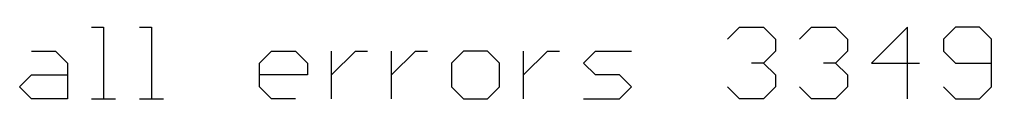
# Model space of a CAD drawing. Extents: x -30 to 120, y 40 to 106.
# Drawn here: x -29.74 to 1.83, y 94.84 to 97.18 of the extents above; entities that cross this region are included whole.
import ezdxf

# ---------------------------------------------------------------- set-up
doc = ezdxf.new("R2010")
doc.units = 0
doc.layers.add('21', color=1, linetype='CONTINUOUS')

msp = doc.modelspace()

# ---------------------------------------------------------------- linework, layer by layer
at = {"layer": '21'}
for p, q in [((-27.4046, 97.1824), (-27.0148, 97.1824)), ((-27.0148, 97.1824), (-27.0148, 94.8436)), ((-25.8454, 97.1824), (-25.4556, 97.1824)), ((-25.4556, 97.1824), (-25.4556, 94.8436)), ((-6.7452, 96.7926), (-6.3554, 97.1824)), ((-6.3554, 97.1824), (-5.5758, 97.1824)), ((-5.5758, 97.1824), (-5.186, 96.7926)), ((-4.4064, 96.7926), (-4.0166, 97.1824)), ((-4.0166, 97.1824), (-3.237, 97.1824)), ((-3.237, 97.1824), (-2.8472, 96.7926)), ((-0.8982, 97.1824), (-2.0676, 96.013)), ((-0.8982, 94.8436), (-0.8982, 97.1824)), ((0.661, 97.1824), (0.2712, 96.7926)), ((1.4406, 97.1824), (0.661, 97.1824)), ((1.8304, 96.7926), (1.4406, 97.1824)), ((-5.186, 96.7926), (-5.186, 96.4028)), ((-2.8472, 96.7926), (-2.8472, 96.4028)), ((0.2712, 96.7926), (0.2712, 96.4028)), ((1.8304, 95.2334), (1.8304, 96.7926)), ((-29.3536, 96.4028), (-28.574, 96.4028)), ((-28.574, 96.4028), (-28.1842, 96.013)), ((-21.9474, 96.013), (-21.5576, 96.4028)), ((-21.5576, 96.4028), (-20.778, 96.4028)), ((-20.778, 96.4028), (-20.3882, 96.013)), ((-19.6086, 94.8436), (-19.6086, 96.4028)), ((-19.6086, 95.6232), (-18.829, 96.4028)), ((-18.829, 96.4028), (-18.4392, 96.4028)), ((-17.6596, 94.8436), (-17.6596, 96.4028)), ((-17.6596, 95.6232), (-16.88, 96.4028)), ((-16.88, 96.4028), (-16.4902, 96.4028)), ((-15.3208, 96.4028), (-15.7106, 96.013)), ((-14.5412, 96.4028), (-15.3208, 96.4028)), ((-14.1514, 96.013), (-14.5412, 96.4028)), ((-13.3718, 94.8436), (-13.3718, 96.4028)), ((-13.3718, 95.6232), (-12.5922, 96.4028)), ((-12.5922, 96.4028), (-12.2024, 96.4028)), ((-11.4228, 96.013), (-11.033, 96.4028)), ((-11.033, 96.4028), (-9.8636, 96.4028)), ((-5.186, 96.4028), (-5.5758, 96.013)), ((-2.8472, 96.4028), (-3.237, 96.013)), ((0.2712, 96.4028), (0.661, 96.013)), ((-28.1842, 96.013), (-28.1842, 94.8436)), ((-21.9474, 95.2334), (-21.9474, 96.013)), ((-20.3882, 96.013), (-20.3882, 95.6232)), ((-15.7106, 96.013), (-15.7106, 95.2334)), ((-14.1514, 95.2334), (-14.1514, 96.013)), ((-11.033, 95.6232), (-11.4228, 96.013)), ((-5.5758, 96.013), (-5.9656, 96.013)), ((-5.5758, 96.013), (-5.186, 95.6232)), ((-3.237, 96.013), (-3.6268, 96.013)), ((-3.237, 96.013), (-2.8472, 95.6232)), ((-2.0676, 96.013), (-0.5084, 96.013)), ((0.661, 96.013), (1.8304, 96.013)), ((-29.7434, 95.2334), (-29.3536, 95.6232)), ((-29.3536, 95.6232), (-28.1842, 95.6232)), ((-20.3882, 95.6232), (-21.9474, 95.6232)), ((-10.2534, 95.6232), (-11.033, 95.6232)), ((-9.8636, 95.2334), (-10.2534, 95.6232)), ((-5.186, 95.6232), (-5.186, 95.2334)), ((-2.8472, 95.6232), (-2.8472, 95.2334)), ((-29.3536, 94.8436), (-29.7434, 95.2334)), ((-21.5576, 94.8436), (-21.9474, 95.2334)), ((-15.7106, 95.2334), (-15.3208, 94.8436)), ((-14.5412, 94.8436), (-14.1514, 95.2334)), ((-10.2534, 94.8436), (-9.8636, 95.2334)), ((-6.3554, 94.8436), (-6.7452, 95.2334)), ((-5.186, 95.2334), (-5.5758, 94.8436)), ((-4.0166, 94.8436), (-4.4064, 95.2334)), ((-2.8472, 95.2334), (-3.237, 94.8436)), ((0.2712, 95.2334), (0.661, 94.8436)), ((1.4406, 94.8436), (1.8304, 95.2334)), ((-28.1842, 94.8436), (-29.3536, 94.8436)), ((-27.4046, 94.8436), (-26.625, 94.8436)), ((-25.8454, 94.8436), (-25.0658, 94.8436)), ((-20.778, 94.8436), (-21.5576, 94.8436)), ((-15.3208, 94.8436), (-14.5412, 94.8436)), ((-11.4228, 94.8436), (-10.2534, 94.8436)), ((-5.5758, 94.8436), (-6.3554, 94.8436)), ((-3.237, 94.8436), (-4.0166, 94.8436)), ((0.661, 94.8436), (1.4406, 94.8436))]:
    msp.add_line(p, q, dxfattribs=at)

doc.saveas('drawing.dxf')
